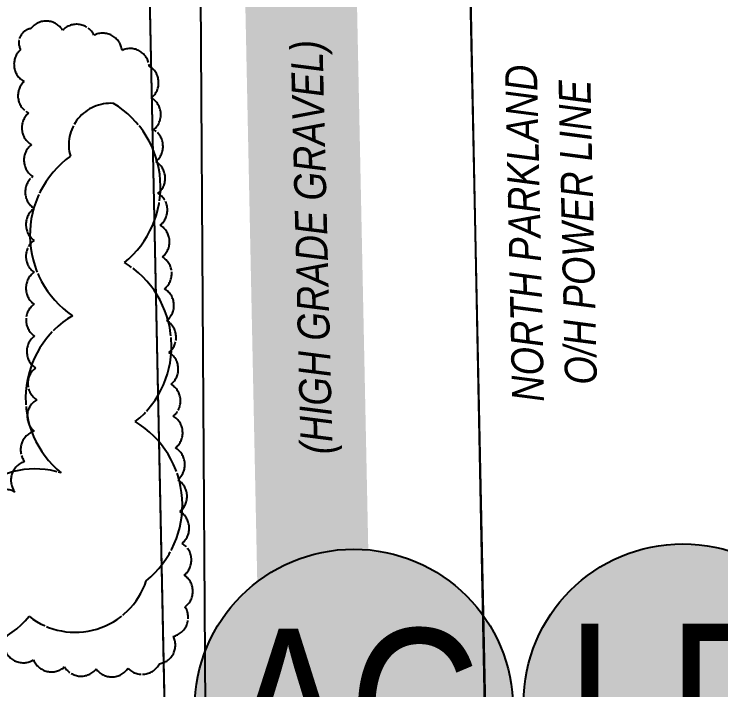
# Model space of a CAD drawing. Extents: x 88833 to 97610, y 5963373 to 5974710.
# Drawn here: x 95631.05 to 95675.35, y 5964370.55 to 5964412.88 of the extents above; entities that cross this region are included whole.
import ezdxf
from ezdxf.enums import TextEntityAlignment as Align

# ---------------------------------------------------------------- set-up
doc = ezdxf.new("R2010")
doc.units = 0
doc.header["$LTSCALE"] = 5
doc.linetypes.add('0', pattern=[1, 1, 0])
for name, color, linetype in [('AS-POWER', 104, 'foc-POWER'), ('AS-POWER-T-1000', 104, 'Continuous'), ('AS-ROADS', 254, 'Continuous'), ('AS-TELEPHONE', 224, 'foc-TEL'), ('CG-NOTES', 7, 'Continuous'), ('L-SEC', 7, 'Continuous'), ('L-TITLEDB', 4, 'Continuous'), ('T-BUSH', 110, '0'), ('T-BUSH-1000', 110, '0')]:
    doc.layers.add(name, color=color, linetype=linetype)
doc.layers.add('T-TEXT-1000', color=48, linetype='Continuous', lineweight=18)
doc.styles.add('100L', font='ARIALN.TTF', dxfattribs={"height": 10})
doc.styles.add('175L', font='ARIALN.TTF', dxfattribs={"height": 2})
doc.styles.add('80LS', font='ARIALNI.TTF', dxfattribs={"height": 10})
doc.styles.add('foc-LtypeFont', font='ARIALN.TTF', dxfattribs={"height": 7.35})
doc.linetypes.add('foc-POWER', pattern='A,6,-1,["P",foc-LtypeFont,S=0.2,R=0,X=-0.625,Y=-0.75],-1.24,4', length=12.24)
doc.linetypes.add('foc-TEL', pattern='A,2,-1,["T",foc-LtypeFont,S=0.2,R=0,X=-0.425,Y=-0.75],-1.24,8', length=12.24)

# ---------------------------------------------------------------- blocks, each defined once
blk = doc.blocks.new('Access_Point')
h = blk.add_hatch(color=255)
h.dxf.hatch_style = 1
edge = h.paths.add_edge_path()
edge.add_arc((0, 0), 9.992, 0, 360)
at = {"color": 170}
blk.add_circle((0, 0), 9.992, dxfattribs=at)
at = {"color": 170, "style": '175L'}
blk.add_text('AC', height=10, dxfattribs=at).set_placement((0, 0), align=Align.MIDDLE_CENTER)
blk = doc.blocks.new('LD Access_Point')
h = blk.add_hatch(color=255)
h.dxf.hatch_style = 1
edge = h.paths.add_edge_path()
edge.add_arc((0, 0), 9.992, 0, 360)
at = {"color": 170}
blk.add_circle((0, 0), 9.992, dxfattribs=at)
at = {"color": 170, "style": '175L'}
blk.add_text('LD', height=10, dxfattribs=at).set_placement((0, 0), align=Align.MIDDLE_CENTER)

msp = doc.modelspace()

# ---------------------------------------------------------------- linework, layer by layer
at = {"layer": 'AS-POWER', "flags": 128}
msp.add_lwpolyline([(95670.48, 5963906.93), (95661.89, 5964312.51), (95660.714, 5964360.9), (95658.448, 5964476.182), (95656.171, 5964588.887), (95654.817, 5964658.526), (95653.33, 5964705.27), (95648.442, 5964937.912), (95646.214, 5965056.464), (95644.6, 5965178.41), (95630.93, 5965811), (95628.514, 5965923.427), (95604.373, 5965918.694)], dxfattribs=at)
at = {"layer": 'AS-ROADS', "const_width": 7, "flags": 128}
msp.add_lwpolyline([(95670.906, 5963393.096), (95651.052, 5964316.405), (95634.466, 5965117.395), (95616.088, 5965910.258), (95601.476, 5966746.266), (95571.822, 5967965.841), (95524.575, 5970082.852)], dxfattribs=at)
at = {"layer": 'AS-TELEPHONE', "flags": 128}
msp.add_lwpolyline([(95780.603, 5963495.284), (95660.537, 5963492.901), (95643.419, 5964314.872), (95642.481, 5964453.148), (95642.324, 5964465.139), (95641.283, 5964494.326), (95640.121, 5964559.552), (95638.136, 5964633.75), (95638.49, 5964635.426), (95636.538, 5964700.628), (95631.684, 5964941.364)], dxfattribs=at)
at = {"layer": 'L-SEC', "flags": 128}
for points in [[(95661.773, 5964313.626), (95644.934, 5965116.492)], [(95641.673, 5964313.204), (95624.834, 5965116.07)]]:
    msp.add_lwpolyline(points, dxfattribs=at)
at = {"layer": 'L-TITLEDB'}
msp.add_line((95661.772, 5964313.653), (95655.81, 5964598.041), dxfattribs=at)
msp.add_lwpolyline([(95638.711, 5964455.07), (95514.212, 5964455.794), (95477.451, 5964431.388), (95471.847, 5964309.544), (95641.673, 5964313.204), (95638.695, 5964455.07)], dxfattribs=at)
at = {"layer": 'T-BUSH', "flags": 128}
msp.add_lwpolyline([(95584.197, 5964400.961, 0.520567), (95584.673, 5964390.98, 0.520567), (95585.246, 5964381.009, 0.520567), (95592.217, 5964375.722, 0.520567), (95602.139, 5964376.474, 0.520567), (95612.127, 5964376.182, 0.520567), (95622.116, 5964375.963, 0.520567), (95631.985, 5964375.157, 0.520567), (95639.33, 5964377.384, 0.520567), (95638.645, 5964387.353, 0.520567), (95637.96, 5964397.321, 0.520567), (95637.276, 5964407.29, 0.520567), (95634.571, 5964403.978, 0.520567), (95634.702, 5964393.989, 0.520567), (95633.993, 5964384.145, 0.520567), (95626.768, 5964378.496, 0.520567), (95616.806, 5964378.767, 0.520567), (95606.815, 5964378.781, 0.520567), (95596.891, 5964379.783, 0.520567), (95588.126, 5964383.799, 0.520567), (95590.11, 5964390.692, 0.520567), (95592.181, 5964398.79, 0.520567)], format="xyb", close=True, dxfattribs=at)
at = {"layer": 'T-BUSH-1000', "flags": 128}
msp.add_lwpolyline([(95581.711, 5964402.763, 0.520567), (95581.806, 5964400.767, 0.520567), (95581.901, 5964398.771, 0.520567), (95581.996, 5964396.775, 0.520567), (95582.091, 5964394.779, 0.520567), (95582.186, 5964392.782, 0.520567), (95582.281, 5964390.786, 0.520567), (95582.377, 5964388.79, 0.520567), (95582.472, 5964386.794, 0.520567), (95582.567, 5964384.798, 0.520567), (95582.662, 5964382.802, 0.520567), (95582.852, 5964380.815, 0.520567), (95583.134, 5964378.836, 0.520567), (95583.515, 5964376.907, 0.520567), (95584.969, 5964375.556, 0.520567), (95586.827, 5964374.82, 0.520567), (95588.685, 5964374.085, 0.520567), (95590.579, 5964373.491, 0.520567), (95592.565, 5964373.271, 0.520567), (95594.534, 5964373.596, 0.520567), (95596.503, 5964373.938, 0.520567), (95598.49, 5964374.076, 0.520567), (95600.488, 5964374.076, 0.520567), (95602.487, 5964374.075, 0.520567), (95604.484, 5964374.016, 0.520567), (95606.482, 5964373.956, 0.520567), (95608.479, 5964373.897, 0.520567), (95610.477, 5964373.835, 0.520567), (95612.474, 5964373.772, 0.520567), (95614.471, 5964373.709, 0.520567), (95616.469, 5964373.646, 0.520567), (95618.466, 5964373.583, 0.520567), (95620.464, 5964373.565, 0.520567), (95622.463, 5964373.565, 0.520567), (95624.461, 5964373.565, 0.520567), (95626.459, 5964373.524, 0.520567), (95628.455, 5964373.431, 0.520567), (95630.423, 5964373.217, 0.520567), (95632.26, 5964372.431, 0.520567), (95634.209, 5964371.99, 0.520567), (95636.189, 5964371.859, 0.520567), (95638.187, 5964371.905, 0.520567), (95640.152, 5964372.186, 0.520567), (95641.021, 5964373.897, 0.520567), (95641.762, 5964375.753, 0.520567), (95641.71, 5964377.733, 0.520567), (95641.573, 5964379.727, 0.520567), (95641.436, 5964381.721, 0.520567), (95641.299, 5964383.715, 0.520567), (95641.162, 5964385.708, 0.520567), (95641.025, 5964387.702, 0.520567), (95640.888, 5964389.696, 0.520567), (95640.751, 5964391.689, 0.520567), (95640.614, 5964393.683, 0.520567), (95640.477, 5964395.677, 0.520567), (95640.34, 5964397.671, 0.520567), (95640.203, 5964399.664, 0.520567), (95640.066, 5964401.658, 0.520567), (95639.929, 5964403.652, 0.520567), (95639.792, 5964405.645, 0.520567), (95639.655, 5964407.639, 0.520567), (95639.518, 5964409.633, 0.520567), (95637.813, 5964410.615, 0.520567), (95636.053, 5964411.562, 0.520567), (95634.09, 5964411.88, 0.520567), (95632.102, 5964411.983, 0.520567), (95631.456, 5964410.651, 0.520567), (95631.668, 5964408.666, 0.520567), (95631.958, 5964406.689, 0.520567), (95632.141, 5964404.702, 0.520567), (95632.224, 5964402.705, 0.520567), (95632.304, 5964400.708, 0.520567), (95632.304, 5964398.71, 0.520567), (95632.304, 5964396.711, 0.520567), (95632.304, 5964394.713, 0.520567), (95632.325, 5964392.715, 0.520567), (95632.395, 5964390.718, 0.520567), (95632.466, 5964388.721, 0.520567), (95632.306, 5964386.755, 0.520567), (95631.701, 5964384.85, 0.520567), (95631.097, 5964382.945, 0.520567), (95629.314, 5964382.118, 0.520567), (95627.471, 5964381.347, 0.520567), (95625.571, 5964380.809, 0.520567), (95623.578, 5964380.656, 0.520567), (95621.586, 5964380.806, 0.520567), (95619.594, 5964380.964, 0.520567), (95617.602, 5964381.122, 0.520567), (95615.605, 5964381.165, 0.520567), (95613.607, 5964381.165, 0.520567), (95611.608, 5964381.165, 0.520567), (95609.61, 5964381.165, 0.520567), (95607.612, 5964381.165, 0.520567), (95605.615, 5964381.244, 0.520567), (95603.619, 5964381.347, 0.520567), (95601.624, 5964381.45, 0.520567), (95599.649, 5964381.738, 0.520567), (95597.68, 5964382.08, 0.520567), (95595.721, 5964382.472, 0.520567), (95593.783, 5964382.957, 0.520567), (95591.936, 5964383.71, 0.520567), (95590.344, 5964384.797, 0.520567), (95589.235, 5964386.459, 0.520567), (95589.523, 5964388.066, 0.520567), (95591.459, 5964388.562, 0.520567), (95593.365, 5964389.103, 0.520567), (95594.575, 5964390.694, 0.520567), (95595.159, 5964392.532, 0.520567), (95595.364, 5964394.52, 0.520567), (95595.57, 5964396.507, 0.520567), (95594.973, 5964398.372, 0.520567), (95594.181, 5964400.207, 0.520567), (95593.266, 5964401.935, 0.520567), (95591.568, 5964402.989, 0.520567), (95589.703, 5964403.516, 0.520567), (95587.708, 5964403.63, 0.520567), (95585.711, 5964403.587, 0.520567), (95583.744, 5964403.324, 0.520567)], format="xyb", close=True, dxfattribs=at)

# ---------------------------------------------------------------- block references
at = {"layer": 'CG-NOTES', "xscale": 0.9992045070000001, "yscale": 0.9992045070000001, "zscale": 0.9992045070000001}
for name, p in [('LD Access_Point', (95672.972, 5964369.709)), ('Access_Point', (95652.343, 5964369.379))]:
    msp.add_blockref(name, p, dxfattribs=at)

# ---------------------------------------------------------------- texts
at = {"layer": 'T-TEXT-1000', "insert": (95648.697, 5964398.256), "char_height": 2, "width": 27.12837, "attachment_point": 2, "rotation": 91.4094, "style": '80LS'}
msp.add_mtext('(HIGH GRADE GRAVEL)', dxfattribs=at)

# ---------------------------------------------------------------- next in the draw order: texts
at = {"layer": 'AS-POWER-T-1000', "insert": (95662.275, 5964388.498), "char_height": 2, "attachment_point": 1, "rotation": 91.2258, "style": '100L', "bg_fill": 3, "box_fill_scale": 1.1, "bg_fill_color": 256, "bg_fill_transparency": 0}
msp.add_mtext_dynamic_manual_height_columns('\\pi0.073664;{\\fArial Narrow|b0|i1|c0|p34;NORTH PARKLAND\\P\\pi1.0805;O/H POWER LINE}', width=21.14869, gutter_width=55, heights=[0], dxfattribs=at)

doc.saveas('drawing.dxf')
